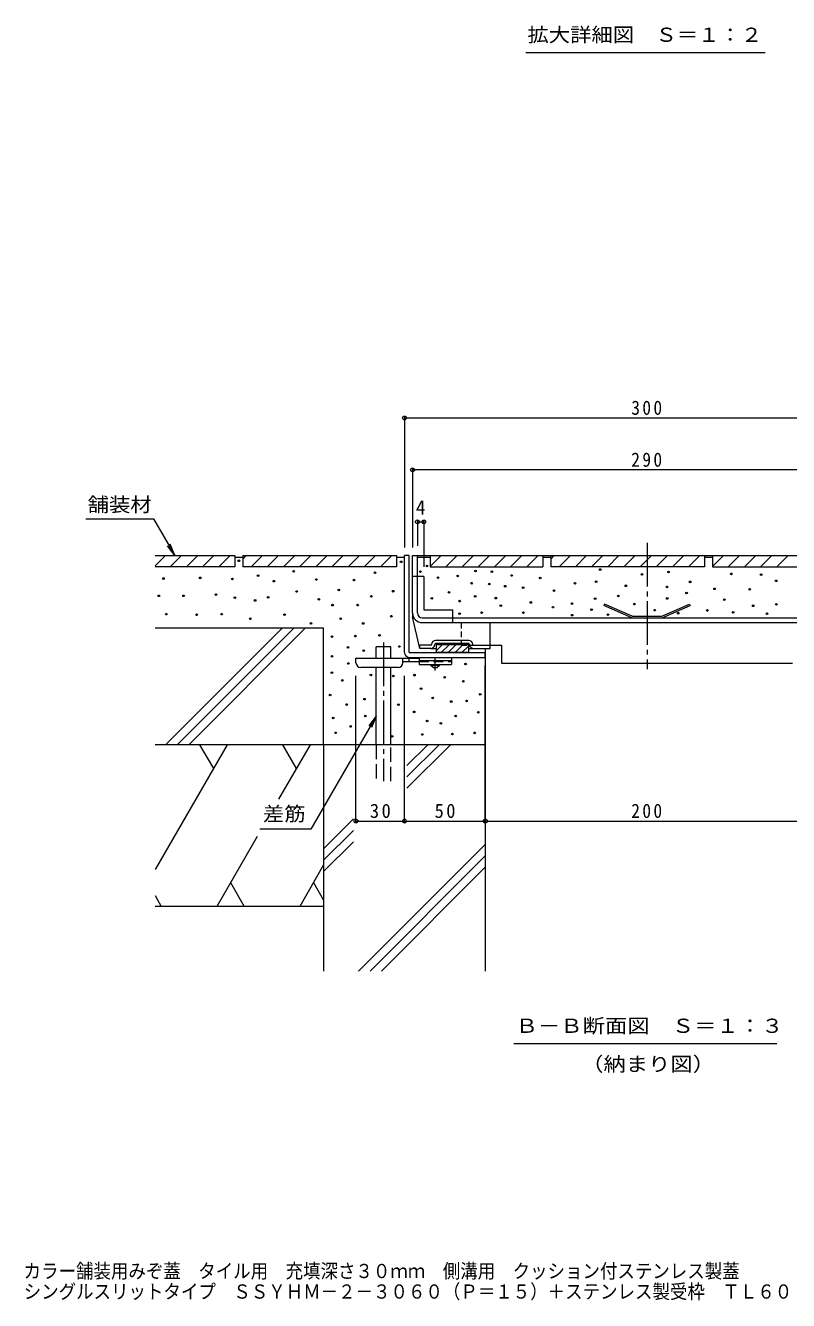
# Model space of a CAD drawing. Units: millimetres at full size, sheet at 1:3, with parts at other scales. Extents: x -1126 to 1153, y -824 to 816.
# Drawn here: x 210 to 682, y -824 to -35 of the extents above; entities that cross this region are included whole.
import ezdxf
from ezdxf.enums import TextEntityAlignment as Align

# ---------------------------------------------------------------- set-up
doc = ezdxf.new("R2010")
doc.units = ezdxf.units.MM
doc.header["$LTSCALE"] = 3
doc.header["$PDMODE"] = 32
doc.header["$PDSIZE"] = 2.4
for name, pattern in [('CHAIN1', [8, 5, -1, 1, -1]), ('CHAIN2', [12, 9, -1, 1, -1]), ('DASHED1', [1.8, 1.2, -0.6]), ('DASHED2', [3, 2, -1]), ('DASHED3', [4, 3, -1])]:
    doc.linetypes.add(name, pattern=pattern)
for name, color, linetype, lineweight in [('4-0', 7, 'CHAIN2', 9), ('4-1', 2, 'Continuous', 9), ('4-2', 3, 'Continuous', 9), ('4-3', 4, 'Continuous', 9), ('4-4', 7, 'Continuous', 9), ('4-5', 7, 'Continuous', 9), ('4-6', 6, 'Continuous', 9), ('4-9', 5, 'Continuous', 5), ('4-C', 2, 'Continuous', 9), ('4-E', 7, 'Continuous', 9), ('D-5', 7, 'Continuous', 9)]:
    doc.layers.add(name, color=color, linetype=linetype, lineweight=lineweight)
doc.layers.add('F-5_F-5ﾚｲﾔ', color=2, linetype='Continuous')
doc.styles.add('ＭＳ ゴシック', font='')
doc.styles.get('ＭＳ ゴシック').set_extended_font_data('MS Gothic')

msp = doc.modelspace()

# ---------------------------------------------------------------- linework, layer by layer
at = {"layer": '4-0'}
msp.add_line((594.265, -355.362), (594.265, -433.478), dxfattribs=at)
at = {"layer": '4-1'}
for p, q in [((444.265, -423.119), (444.265, -363.119)), ((447.265, -423.119), (494.265, -423.119)), ((494.265, -426.119), (494.265, -423.119)), ((447.265, -426.119), (494.265, -426.119))]:
    msp.add_line(p, q, dxfattribs=at)
msp.add_lwpolyline([(447.265, -423.119), (447.265, -363.119), (444.265, -363.119)], dxfattribs=at)
msp.add_arc((447.265, -423.119), 3, 180, 270, dxfattribs=at)
at = {"layer": '4-2'}
for p, q in [((449.265, -398.619), (449.265, -363.119)), ((449.265, -363.119), (730.265, -363.119)), ((452.265, -398.619), (452.265, -363.119)), ((567.914, -393.119), (567.513, -394.035)), ((584.824, -401.619), (567.513, -394.035)), ((585.033, -400.619), (567.914, -393.119)), ((603.497, -400.619), (620.616, -393.119)), ((603.707, -401.619), (621.018, -394.035)), ((620.616, -393.119), (621.018, -394.035)), ((455.265, -401.619), (709.265, -401.619)), ((585.033, -400.619), (603.497, -400.619)), ((455.265, -404.619), (709.265, -404.619))]:
    msp.add_line(p, q, dxfattribs=at)
for radius in [6, 3]:
    msp.add_arc((455.265, -398.619), radius, 180, 270, dxfattribs=at)
at = {"layer": '4-3', "linetype": 'DASHED1'}
for p, q in [((452.265, -376.119), (449.265, -376.119)), ((474.265, -404.619), (474.265, -401.619))]:
    msp.add_line(p, q, dxfattribs=at)
at = {"layer": '4-3'}
for p, q in [((456.265, -376.119), (452.265, -376.119)), ((456.265, -376.119), (456.265, -396.619)), ((449.265, -398.619), (449.265, -401.119)), ((453.765, -420.619), (449.265, -401.119)), ((456.265, -396.619), (474.265, -396.619)), ((474.265, -401.619), (474.265, -396.619)), ((484.015, -415.619), (463.515, -415.619)), ((484.015, -417.619), (463.515, -417.619)), ((463.765, -417.619), (463.765, -423.119)), ((463.765, -417.719), (483.765, -417.719)), ((463.765, -417.819), (483.765, -417.819)), ((463.765, -417.919), (483.765, -417.919)), ((483.765, -417.619), (483.765, -423.119)), ((453.765, -420.619), (453.765, -418.619)), ((460.515, -418.619), (453.765, -418.619)), ((460.515, -420.619), (453.765, -420.619)), ((460.515, -420.619), (463.765, -420.619)), ((463.765, -418.019), (483.765, -418.019)), ((467.809, -418.119), (463.765, -422.163)), ((463.765, -418.119), (483.765, -418.119)), ((483.765, -423.119), (463.765, -423.119)), ((472.051, -418.119), (467.051, -423.119)), ((476.294, -418.119), (471.294, -423.119)), ((480.536, -418.119), (475.536, -423.119)), ((483.765, -419.133), (479.779, -423.119)), ((487.015, -418.619), (497.265, -418.619))]:
    msp.add_line(p, q, dxfattribs=at)
msp.add_lwpolyline([(483.765, -420.619), (497.265, -420.619), (497.265, -404.619)], dxfattribs=at)
for centre, radius, start, end in [((463.515, -418.119), 2.5, 90, 180), ((463.515, -418.119), 0.5, 90, 180), ((484.015, -418.119), 2.5, 0, 90), ((484.015, -418.119), 0.5, 0, 90), ((460.515, -418.119), 0.5, 270, 0), ((460.515, -418.119), 2.5, 270, 0), ((487.015, -418.119), 2.5, 180, 270), ((487.015, -418.119), 0.5, 180, 270)]:
    msp.add_arc(centre, radius, start, end, dxfattribs=at)
at = {"layer": '4-4'}
for p, q in [((444.265, -277.124), (444.265, -358.12)), ((444.265, -278.024), (744.265, -278.024)), ((449.265, -309.241), (449.265, -358.12)), ((739.265, -310.141), (449.265, -310.141)), ((452.265, -341.358), (452.265, -357.119)), ((452.265, -342.258), (456.265, -342.258)), ((456.265, -341.358), (456.265, -370.119)), ((494.265, -528.267), (494.265, -431.119)), ((414.265, -528.267), (414.265, -437.619)), ((444.265, -528.267), (444.265, -437.619)), ((414.265, -527.367), (444.265, -527.367)), ((444.265, -527.367), (494.265, -527.367)), ((494.265, -527.367), (694.265, -527.367))]:
    msp.add_line(p, q, dxfattribs=at)
for p in [(444.265, -278.024), (449.265, -310.141), (452.265, -342.258), (456.265, -342.258), (414.265, -527.367), (444.265, -527.367), (494.265, -527.367)]:
    msp.add_point(p, dxfattribs=at)
at = {"layer": '4-5'}
for p, q in [((302.299, -363.119), (299.429, -356.19)), ((426.807, -462.505), (386.421, -532.456)), ((426.807, -462.505), (422.241, -468.455)), ((426.807, -462.505), (423.936, -469.434)), ((386.421, -532.456), (354.751, -532.456)), ((511.954, -664.978), (674.568, -664.978))]:
    msp.add_line(p, q, dxfattribs=at)
msp.add_lwpolyline([(247.229, -340.35), (289.153, -340.35), (302.299, -363.119), (297.734, -357.169)], dxfattribs=at)
at = {"layer": '4-6'}
for p, q in [((394.265, -408.119), (290.065, -408.119)), ((297.133, -479.682), (368.696, -408.119)), ((303.767, -480.119), (375.767, -408.119)), ((310.838, -480.119), (382.838, -408.119)), ((394.265, -480.119), (394.265, -408.119)), ((426.807, -426.619), (426.807, -419.619)), ((494.265, -420.619), (494.265, -620.119)), ((426.807, -480.119), (426.807, -432.419)), ((435.807, -480.119), (435.807, -432.419)), ((394.265, -480.119), (290.065, -480.119)), ((334.591, -480.119), (290.065, -557.241)), ((317.544, -480.119), (326.067, -494.883)), ((385.893, -480.119), (366.403, -513.878)), ((368.846, -480.119), (377.37, -494.883)), ((494.265, -480.119), (394.265, -480.119)), ((394.265, -480.119), (394.265, -620.119)), ((445.818, -492.929), (458.627, -480.119)), ((445.818, -500), (465.699, -480.119)), ((445.818, -507.071), (472.77, -480.119)), ((394.265, -544.482), (412.698, -526.048)), ((394.265, -551.553), (412.698, -533.12)), ((353.145, -536.841), (328.158, -580.119)), ((394.265, -558.624), (412.698, -540.191)), ((415.907, -620.119), (494.265, -541.762)), ((422.978, -620.119), (494.265, -548.833)), ((394.265, -554.477), (379.46, -580.119)), ((430.049, -620.119), (494.265, -555.904)), ((336.682, -565.356), (345.206, -580.119)), ((387.984, -565.356), (394.265, -576.235)), ((290.065, -573.471), (293.904, -580.119)), ((394.265, -580.119), (290.065, -580.119))]:
    msp.add_line(p, q, dxfattribs=at)
at = {"layer": '4-6', "linetype": 'CHAIN2'}
msp.add_line((431.307, -416.834), (431.307, -502.786), dxfattribs=at)
at = {"layer": '4-6', "linetype": 'DASHED3'}
for p, q in [((426.807, -480.119), (426.807, -502.786)), ((435.807, -502.786), (435.807, -480.119))]:
    msp.add_line(p, q, dxfattribs=at)
at = {"layer": '4-6'}
msp.add_lwpolyline([(435.807, -426.619), (435.807, -419.619), (426.807, -419.619)], dxfattribs=at)
at = {"layer": '4-9', "linetype": 'DASHED1'}
for p, q in [((479.265, -404.619), (479.265, -418.619)), ((479.265, -418.619), (497.265, -418.619))]:
    msp.add_line(p, q, dxfattribs=at)
at = {"layer": '4-9'}
for p, q in [((497.265, -418.619), (504.265, -418.619)), ((504.265, -418.619), (504.265, -429.619)), ((504.265, -429.619), (684.265, -429.619))]:
    msp.add_line(p, q, dxfattribs=at)
at = {"layer": '4-C', "color": 4}
for p, q in [((414.265, -429.419), (414.265, -426.619)), ((414.265, -426.619), (453.265, -426.619)), ((440.265, -432.419), (417.265, -432.419)), ((443.26, -428.619), (453.265, -428.619)), ((443.265, -429.419), (443.265, -426.619)), ((447.265, -428.619), (447.265, -426.619))]:
    msp.add_line(p, q, dxfattribs=at)
at = {"layer": '4-C', "color": 3}
for p, q in [((453.265, -426.119), (453.265, -430.619)), ((453.265, -426.119), (473.265, -426.119)), ((453.265, -428.119), (473.265, -428.119)), ((453.265, -430.619), (473.265, -430.619)), ((473.265, -426.119), (473.265, -430.619))]:
    msp.add_line(p, q, dxfattribs=at)
at = {"layer": '4-C', "color": 3, "linetype": 'DASHED2'}
msp.add_line((453.265, -428.619), (473.265, -428.619), dxfattribs=at)
at = {"layer": '4-C'}
for p, q in [((460.515, -431.119), (460.515, -430.619)), ((462.265, -432.619), (460.515, -431.119)), ((466.015, -431.119), (460.515, -431.119)), ((464.265, -432.619), (462.265, -432.619)), ((466.015, -431.119), (464.265, -432.619)), ((466.015, -431.119), (466.015, -430.619))]:
    msp.add_line(p, q, dxfattribs=at)
at = {"layer": '4-C', "color": 4, "linetype": 'CHAIN1'}
msp.add_line((463.265, -434.167), (463.265, -426.119), dxfattribs=at)
at = {"layer": '4-C', "color": 4}
for centre, start, end in [((417.265, -429.419), 180, 270), ((440.265, -429.419), 270, 0)]:
    msp.add_arc(centre, 3, start, end, dxfattribs=at)
at = {"layer": '4-E', "color": 2}
for p, q in [((290.065, -363.119), (339.265, -363.119)), ((290.065, -369.48), (296.426, -363.119)), ((339.265, -370.119), (290.065, -370.119)), ((299.426, -370.119), (306.426, -363.119)), ((309.426, -370.119), (316.426, -363.119)), ((319.426, -370.119), (326.426, -363.119)), ((329.426, -370.119), (336.426, -363.119)), ((339.265, -363.119), (339.265, -370.119)), ((339.265, -364.119), (344.265, -364.119)), ((344.265, -363.119), (344.265, -370.119)), ((344.265, -363.119), (439.265, -363.119)), ((344.265, -365.28), (346.426, -363.119)), ((439.265, -370.119), (344.265, -370.119)), ((349.426, -370.119), (356.426, -363.119)), ((359.426, -370.119), (366.426, -363.119)), ((369.426, -370.119), (376.426, -363.119)), ((379.426, -370.119), (386.426, -363.119)), ((389.426, -370.119), (396.426, -363.119)), ((399.426, -370.119), (406.426, -363.119)), ((409.426, -370.119), (416.426, -363.119)), ((419.426, -370.119), (426.426, -363.119)), ((429.426, -370.119), (436.426, -363.119)), ((439.265, -363.119), (439.265, -370.119)), ((439.265, -364.119), (444.265, -364.119)), ((452.265, -364.119), (460.165, -364.119)), ((460.165, -363.119), (529.765, -363.119)), ((460.165, -363.119), (460.165, -370.119)), ((460.165, -369.88), (466.926, -363.119)), ((460.165, -370.119), (529.765, -370.119)), ((469.926, -370.119), (476.926, -363.119)), ((479.926, -370.119), (486.926, -363.119)), ((489.926, -370.119), (496.926, -363.119)), ((499.926, -370.119), (506.926, -363.119)), ((509.926, -370.119), (516.926, -363.119)), ((519.926, -370.119), (526.926, -363.119)), ((529.765, -363.119), (529.765, -370.119)), ((529.765, -364.119), (534.765, -364.119)), ((534.765, -363.119), (629.765, -363.119)), ((534.765, -363.119), (534.765, -370.119)), ((534.765, -365.28), (536.926, -363.119)), ((629.765, -370.119), (534.765, -370.119)), ((539.926, -370.119), (546.926, -363.119)), ((549.926, -370.119), (556.926, -363.119)), ((559.926, -370.119), (566.926, -363.119)), ((569.926, -370.119), (576.926, -363.119)), ((579.926, -370.119), (586.926, -363.119)), ((589.926, -370.119), (596.926, -363.119)), ((599.926, -370.119), (606.926, -363.119)), ((609.926, -370.119), (616.926, -363.119)), ((619.926, -370.119), (626.926, -363.119)), ((629.765, -363.119), (629.765, -370.119)), ((629.765, -364.119), (634.765, -364.119)), ((634.765, -363.119), (634.765, -370.119)), ((634.765, -363.119), (704.365, -363.119)), ((634.765, -369.88), (641.526, -363.119)), ((634.765, -370.119), (704.365, -370.119)), ((644.526, -370.119), (651.526, -363.119)), ((654.526, -370.119), (661.526, -363.119)), ((664.526, -370.119), (671.526, -363.119)), ((674.526, -370.119), (681.526, -363.119))]:
    msp.add_line(p, q, dxfattribs=at)
at = {"layer": '4-E'}
for centre in [(341.857, -366.385), (442.183, -367.026), (458.254, -369.543), (295.25, -377.346), (317.943, -376.955), (337.832, -377.607), (353.751, -375.602), (363.459, -378.977), (375.799, -372.895), (389.747, -377.95), (413.027, -378.341), (426.011, -373.808), (454.104, -373.1), (464.997, -376.809), (477.148, -375.731), (488.22, -372.693), (498.316, -373.065), (510.539, -375.465), (528.204, -376.977), (565.315, -371.785), (591.17, -374.836), (607.564, -373.292), (646.429, -374.466), (664.818, -374.988), (674.078, -378.77), (377.618, -385.383), (403.637, -384.405), (437.285, -385.188), (471.857, -385.922), (485.869, -380.238), (496.723, -380.757), (506.564, -382.115), (517.64, -382.976), (536.681, -384.802), (549.723, -380.237), (562.765, -379.324), (581.163, -381.822), (606.581, -382.504), (618.693, -386.257), (620.911, -379.434), (635.996, -383.726), (657.776, -383.987), (292.372, -388.057), (307.64, -388.041), (327.724, -387.258), (339.397, -389.149), (351.917, -390.91), (359.938, -388.954), (391.312, -390.274), (399.724, -393.796), (415.374, -393.796), (423.786, -388.318), (461.176, -389.645), (478.422, -391.311), (488.003, -388.4), (500.754, -389.466), (503.818, -394.142), (522.413, -392.152), (547.831, -392.834), (562.161, -389.764), (576.557, -388.134), (586.385, -393.175), (606.752, -389.669), (642.021, -390.455), (659.91, -394.199), (674.239, -393.346), (296.945, -399.387), (315.726, -399.779), (331.245, -399.387), (348.983, -402.257), (370.111, -399.713), (404.81, -402.208), (436.111, -400.643), (478.324, -399.052), (491.944, -398.464), (517.807, -398.464), (536.06, -395.052), (548.001, -399.999), (559.943, -396.587), (570.178, -399.658), (598.965, -396.908), (613.509, -398.805), (631.587, -397.106), (647.499, -398.28), (668.439, -399.146), (386.421, -405.142), (418.7, -405.142), (399.44, -413.302), (413.873, -412.955), (428.827, -412.433), (399.449, -425.421), (409.383, -419.978), (419.081, -421.93), (441.087, -419.389), (409.552, -429.905), (482.027, -430.227), (399.372, -435.61), (405.812, -440.398), (423.499, -436.96), (437.325, -437.686), (450.439, -437.082), (469.128, -438.402), (480.705, -440.897), (398.284, -449.442), (454.57, -445.522), (491.097, -448.97), (408.502, -455.289), (419.558, -451.972), (440.543, -455.327), (461.757, -451.235), (473.182, -453.446), (482.699, -453.06), (400.209, -463.581), (420.004, -462.424), (450.273, -459.83), (458.256, -465.424), (475.924, -462.424), (489.951, -460.08), (401.683, -472.795), (411.035, -468.85), (466.749, -466.929), (473.919, -473.532), (487.72, -472.812), (436.66, -474.966), (455.266, -473.81)]:
    msp.add_circle(centre, 0.5, dxfattribs=at)
at = {"layer": 'D-5'}
msp.add_line((519.227, -51.988), (667.296, -51.988), dxfattribs=at)

# ---------------------------------------------------------------- texts
at = {"layer": '4-4', "color": 2, "style": 'ＭＳ ゴシック'}
msp.add_text('4', height=8.798, dxfattribs=at).set_placement((451.265, -340.458), align=Align.BOTTOM_LEFT)
at = {"layer": '4-4', "color": 2, "char_height": 8.798, "attachment_point": 7, "style": 'ＭＳ ゴシック'}
for s, insert in [('\\T1.27;\\W0.9;300', (584.515, -276.224)), ('\\T1.27;\\W0.9;290', (584.515, -308.341)), ('\\T1.27;\\W0.95;30', (422.89, -525.567)), ('\\T1.27;\\W0.95;50', (462.89, -525.567)), ('\\T1.27;\\W0.9;200', (584.515, -525.567))]:
    msp.add_mtext(s, dxfattribs=dict(at, insert=insert))
at = {"layer": '4-5', "color": 2, "style": 'ＭＳ ゴシック'}
for s, width, p in [('舗装材', 1.1, (248.305, -338.674)), ('差筋', 1.1, (356.731, -529.886)), ('Ｂ－Ｂ断面図\u3000Ｓ＝１：３', 1.15, (513.023, -661.021)), ('（納まり図）', 1.15, (553.511, -684.701))]:
    msp.add_text(s, height=8.798, dxfattribs=dict(at, width=width)).set_placement(p, align=Align.BOTTOM_LEFT)
at = {"layer": 'D-5', "color": 2, "style": 'ＭＳ ゴシック', "width": 1.1}
msp.add_text('拡大詳細図\u3000Ｓ＝１：２', height=8.798, dxfattribs=at).set_placement((520.296, -48.031), align=Align.BOTTOM_LEFT)
at = {"layer": 'F-5_F-5ﾚｲﾔ', "style": 'ＭＳ ゴシック', "width": 0.9}
for s, p in [('カラー舗装用みぞ蓋\u3000タイル用\u3000充填深さ３０ｍｍ\u3000側溝用\u3000クッション付ステンレス製蓋', (208.737, -812.699)), ('シングルスリットタイプ\u3000ＳＳＹＨＭ－２－３０６０（Ｐ＝１５）＋ステンレス製受枠\u3000ＴＬ６０', (208.812, -825.389))]:
    msp.add_text(s, height=8.798, dxfattribs=at).set_placement(p, align=Align.BOTTOM_LEFT)

doc.saveas('drawing.dxf')
